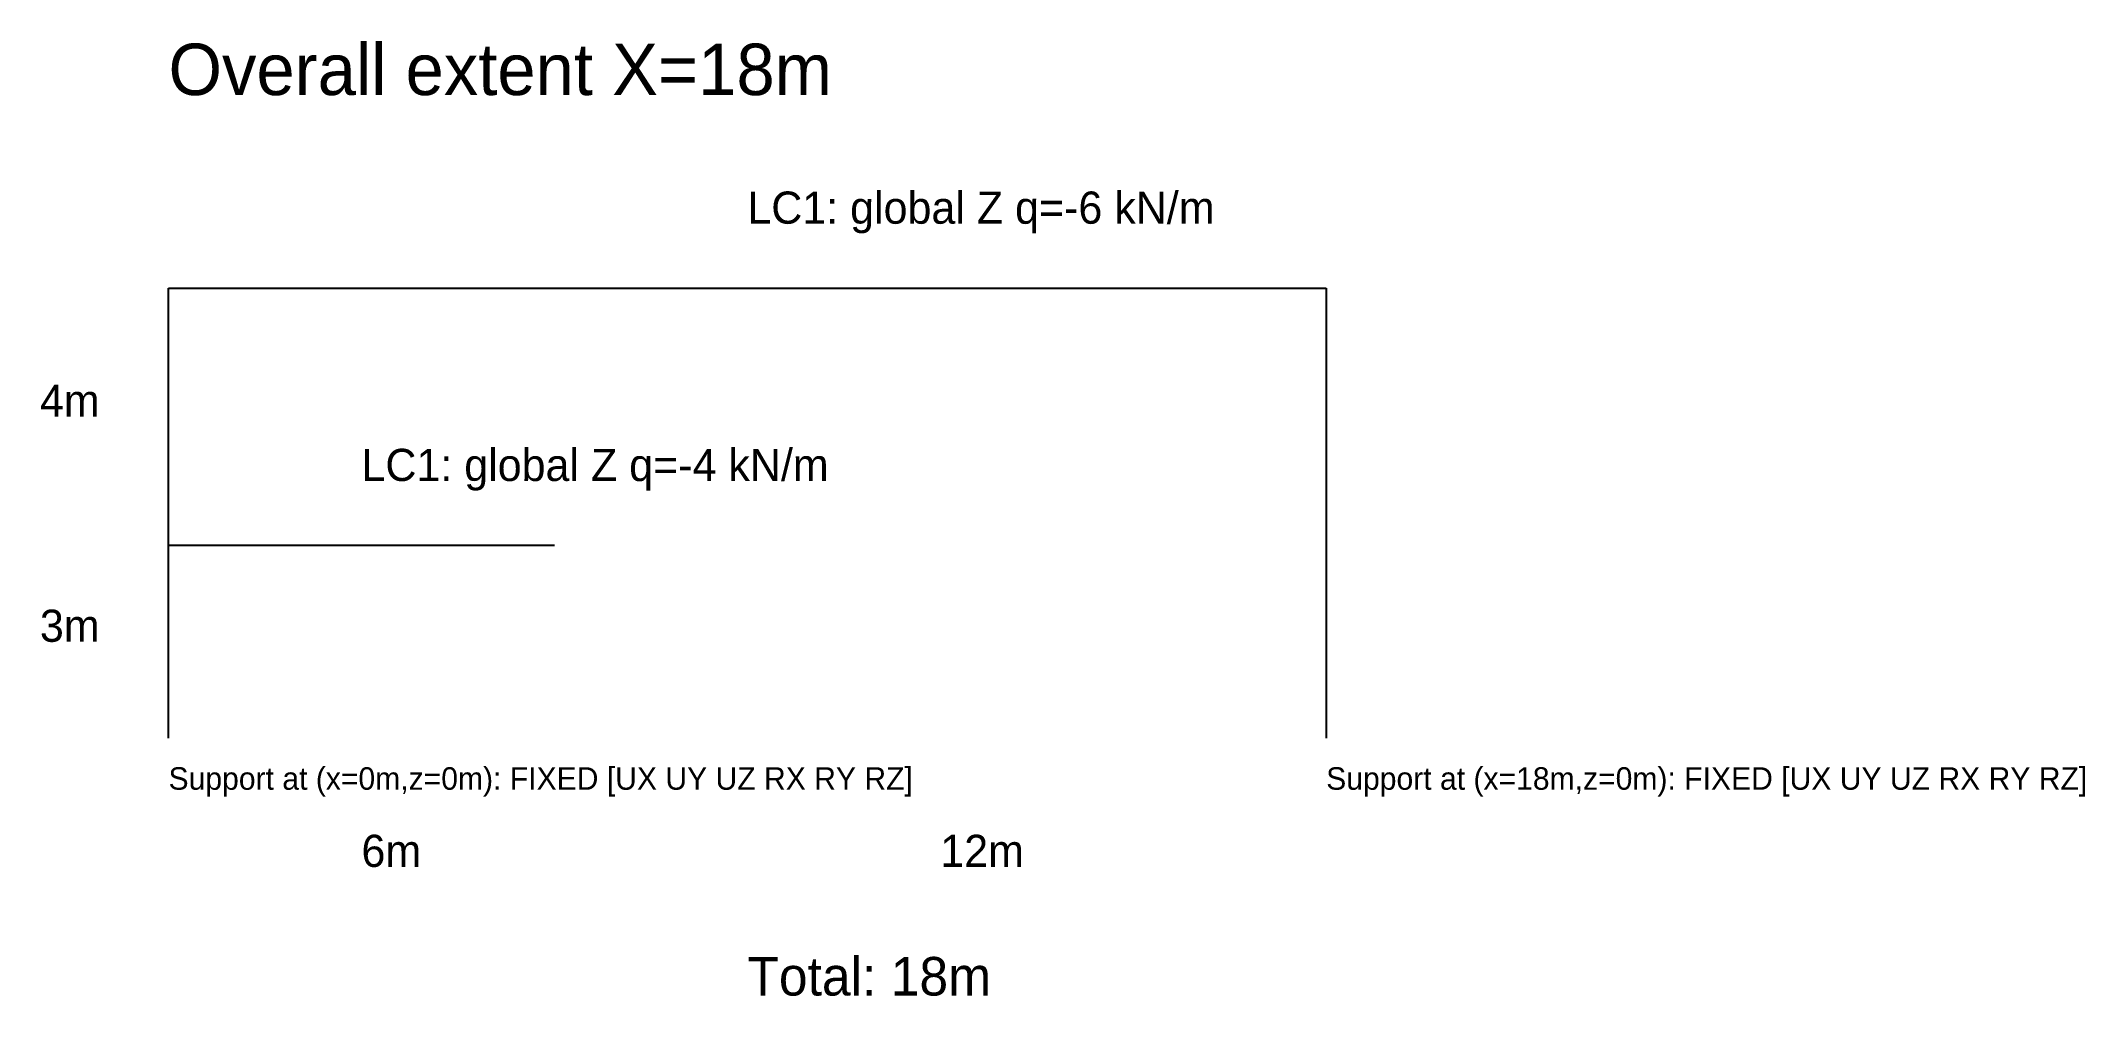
# Model space of a CAD drawing. Header units: metres. Extents: x -2 to 29.8, y -4 to 10.8.
import ezdxf

# ---------------------------------------------------------------- set-up
doc = ezdxf.new("R2010")
doc.units = ezdxf.units.M
for name, color, linetype in [('DIM', 5, 'CONTINUOUS'), ('LOAD', 1, 'CONTINUOUS'), ('STRUCT', 7, 'CONTINUOUS'), ('SUPPORT', 3, 'CONTINUOUS')]:
    doc.layers.add(name, color=color, linetype=linetype)

msp = doc.modelspace()

# ---------------------------------------------------------------- linework, layer by layer
at = {"layer": 'STRUCT'}
for p, q in [((0, 3), (0, 7)), ((0, 7), (18, 7)), ((18, 7), (18, 0)), ((0, 0), (0, 3)), ((0, 3), (6, 3))]:
    msp.add_line(p, q, dxfattribs=at)

# ---------------------------------------------------------------- texts
at = {"layer": 'DIM'}
for s, height, p in [('4m', 0.5, (-2, 5)), ('3m', 0.5, (-2, 1.5)), ('6m', 0.5, (3, -2)), ('12m', 0.5, (12, -2)), ('Total: 18m', 0.6, (9, -4))]:
    msp.add_text(s, height=height, dxfattribs=at).set_placement(p)
at = {"layer": 'LOAD'}
for s, p in [('LC1: global Z q=-6 kN/m', (9, 8)), ('LC1: global Z q=-4 kN/m', (3, 4))]:
    msp.add_text(s, height=0.5, dxfattribs=at).set_placement(p)
at = {"layer": 'SUPPORT'}
for s, p in [('Support at (x=0m,z=0m): FIXED [UX UY UZ RX RY RZ]', (0, -0.8)), ('Support at (x=18m,z=0m): FIXED [UX UY UZ RX RY RZ]', (18, -0.8))]:
    msp.add_text(s, height=0.35, dxfattribs=at).set_placement(p)
at = {"layer": 'TEXT'}
msp.add_text('Overall extent X=18m', height=0.8, dxfattribs=at).set_placement((0, 10))

doc.saveas('drawing.dxf')
